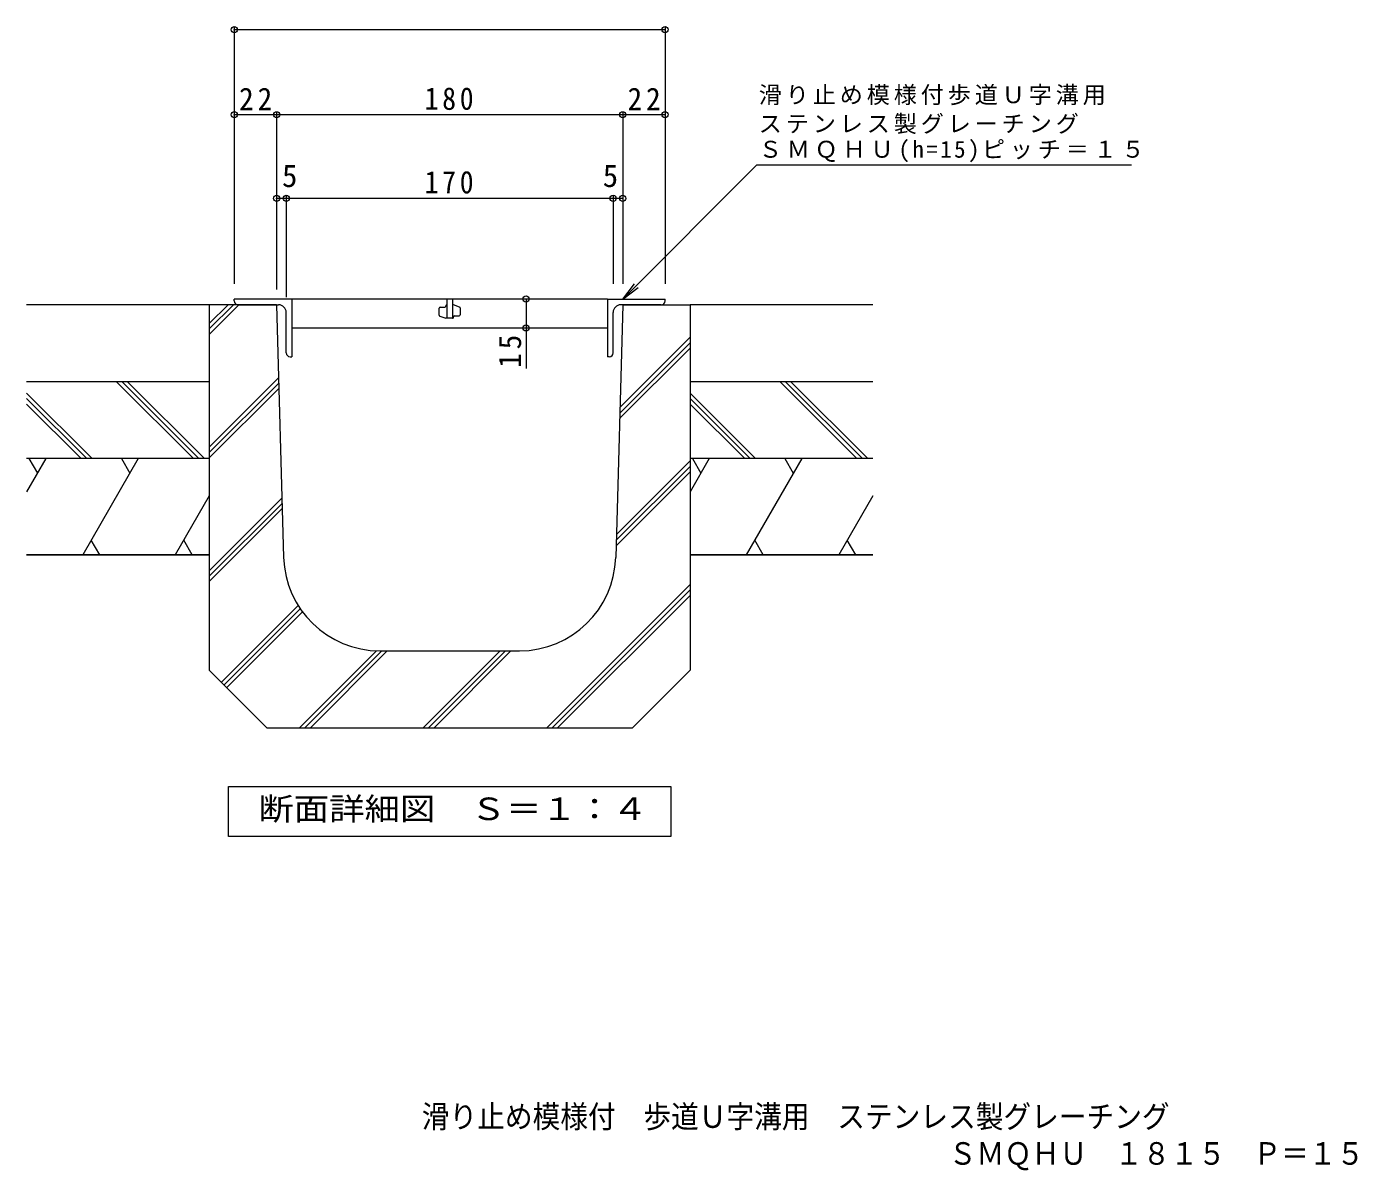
# Model space of a CAD drawing. Units: millimetres on the paper, enlarged 10 times, with parts at other scales. Extents: x -1479 to 1868, y -1375 to 1059.
# Drawn here: x -1363 to 367, y -1375 to 113 of the extents above; entities that cross this region are included whole.
import ezdxf
from ezdxf.enums import TextEntityAlignment as Align

# ---------------------------------------------------------------- set-up
doc = ezdxf.new("R2010")
doc.units = ezdxf.units.MM
doc.header["$LTSCALE"] = 10
doc.header["$PDMODE"] = 32
doc.header["$PDSIZE"] = 8
doc.layers.add('A-0', color=6, linetype='Continuous', lineweight=5)
doc.layers.add('F-5', color=2, linetype='Continuous')
doc.styles.add('ＭＳ ゴシック', font='')
doc.styles.get('ＭＳ ゴシック').set_extended_font_data('MS Gothic')

msp = doc.modelspace()

# ---------------------------------------------------------------- linework, layer by layer
at = {"layer": 'A-0', "color": 7, "lineweight": 9}
for p, q in [((-1093.33, 111.55), (-1093.33, -221.82)), ((-533.33, 108.55), (-1093.33, 108.55)), ((-533.33, 111.55), (-533.33, -221.82)), ((-1038.33, 0.85), (-1038.33, -229.32)), ((-588.33, 0.85), (-588.33, -221.82)), ((-1038.33, -2.15), (-1093.33, -2.15)), ((-588.33, -2.15), (-1038.33, -2.15)), ((-533.33, -2.15), (-588.33, -2.15)), ((-588.33, -241.82), (-413.86, -67.35)), ((-413.86, -67.35), (72.88, -67.35)), ((-1025.83, -110.9), (-1038.33, -110.9)), ((-1025.83, -107.9), (-1025.83, -239.32)), ((-600.83, -110.9), (-1025.83, -110.9)), ((-600.83, -107.9), (-600.83, -221.82)), ((-588.33, -110.9), (-600.83, -110.9)), ((-588.33, -241.82), (-573.11, -221.99)), ((-714.02, -241.82), (-714.02, -279.32)), ((-588.33, -241.82), (-568.49, -226.6)), ((-714.02, -279.32), (-714.02, -331.99))]:
    msp.add_line(p, q, dxfattribs=at)
at = {"layer": 'A-0', "color": 3, "lineweight": 9}
for p, q in [((-1018.33, -241.82), (-1093.33, -241.82)), ((-1093.33, -244.32), (-1093.33, -241.82)), ((-1018.33, -241.82), (-1018.33, -316.82)), ((-608.33, -241.82), (-1018.33, -241.82)), ((-817.08, -241.82), (-817.08, -266.82)), ((-809.58, -241.82), (-817.08, -241.82)), ((-809.58, -241.82), (-809.58, -266.82)), ((-608.33, -241.82), (-608.33, -316.82)), ((-608.33, -241.82), (-533.33, -241.82)), ((-533.33, -244.32), (-533.33, -241.82)), ((-1088.33, -249.32), (-1035.83, -249.32)), ((-1025.83, -311.82), (-1025.83, -259.32)), ((-827.08, -262.81), (-827.08, -253.69)), ((-825.83, -252.44), (-819.58, -252.44)), ((-818.33, -251.19), (-818.33, -250.57)), ((-808.33, -249.32), (-809.58, -249.32)), ((-800.41, -252.15), (-808.33, -249.32)), ((-799.58, -253.33), (-799.58, -262.44)), ((-600.83, -311.82), (-600.83, -259.32)), ((-538.33, -249.32), (-590.83, -249.32)), ((-826.25, -263.99), (-818.33, -266.82)), ((-809.58, -266.82), (-818.33, -266.82)), ((-808.33, -265.57), (-808.33, -264.94)), ((-807.08, -263.69), (-800.83, -263.69)), ((-1018.33, -279.32), (-608.33, -279.32)), ((-1020.83, -316.82), (-1018.33, -316.82)), ((-605.83, -316.82), (-608.33, -316.82))]:
    msp.add_line(p, q, dxfattribs=at)
at = {"layer": 'A-0'}
for p, q in [((-1125.83, -249.32), (-1363.33, -249.32)), ((-1125.83, -249.32), (-1125.83, -724.32)), ((-1038.33, -249.32), (-1125.83, -249.32)), ((-1125.83, -287.77), (-1087.37, -249.32)), ((-1125.83, -273.63), (-1101.51, -249.32)), ((-1125.83, -280.7), (-1094.44, -249.32)), ((-1038.33, -249.32), (-1029.2, -577.79)), ((-588.33, -249.32), (-597.45, -577.79)), ((-263.33, -249.32), (-500.83, -249.32)), ((-592.03, -382.78), (-500.83, -291.57)), ((-592.44, -397.32), (-500.83, -305.71)), ((-592.24, -390.05), (-500.83, -298.64)), ((-1125.83, -434.37), (-1035.69, -344.23)), ((-1125.83, -349.32), (-1363.33, -349.32)), ((-1146.36, -449.32), (-1246.36, -349.32)), ((-1139.29, -449.32), (-1239.29, -349.32)), ((-1132.22, -449.32), (-1232.22, -349.32)), ((-1125.83, -441.44), (-1035.5, -351.11)), ((-1125.83, -448.51), (-1035.31, -357.99)), ((-263.33, -349.32), (-500.83, -349.32)), ((-283.86, -449.32), (-383.86, -349.32)), ((-276.79, -449.32), (-376.79, -349.32)), ((-269.72, -449.32), (-369.72, -349.32)), ((-1278.16, -449.32), (-1363.33, -364.16)), ((-1285.23, -449.32), (-1363.33, -371.23)), ((-1292.31, -449.32), (-1363.33, -378.3)), ((-415.66, -449.32), (-500.83, -364.16)), ((-422.73, -449.32), (-500.83, -371.23)), ((-429.81, -449.32), (-500.83, -378.3)), ((-1125.83, -449.32), (-1363.33, -449.32)), ((-1338.29, -449.32), (-1363.33, -492.68)), ((-1360.36, -449.32), (-1349.33, -468.43)), ((-1218.11, -449.32), (-1290.27, -574.32)), ((-1240.17, -449.32), (-1229.14, -468.43)), ((-263.33, -449.32), (-500.83, -449.32)), ((-475.79, -449.32), (-500.83, -492.68)), ((-497.86, -449.32), (-486.83, -468.43)), ((-355.61, -449.32), (-427.78, -574.32)), ((-377.67, -449.32), (-366.64, -468.43)), ((-597.03, -562.65), (-500.83, -466.45)), ((-596.83, -555.38), (-500.83, -459.38)), ((-596.63, -548.1), (-500.83, -452.3)), ((-1125.83, -497.66), (-1170.09, -574.32)), ((-1125.83, -595.1), (-1031.35, -500.62)), ((-263.33, -497.66), (-307.59, -574.32)), ((-1125.83, -602.17), (-1031.15, -507.5)), ((-1125.83, -609.24), (-1030.96, -514.38)), ((-1268.21, -574.32), (-1279.24, -555.21)), ((-1148.02, -574.32), (-1159.05, -555.21)), ((-405.71, -574.32), (-416.74, -555.21)), ((-285.52, -574.32), (-296.55, -555.21)), ((-687.11, -799.32), (-500.83, -613.04)), ((-680.04, -799.32), (-500.83, -620.11)), ((-672.97, -799.32), (-500.83, -627.18)), ((-1110.07, -740.08), (-1010.37, -640.38)), ((-1106.53, -743.61), (-1007.58, -644.66)), ((-1103, -747.15), (-1004.64, -648.79)), ((-1008.58, -799.32), (-908.58, -699.32)), ((-1001.5, -799.32), (-901.5, -699.32)), ((-994.43, -799.32), (-894.43, -699.32)), ((-904.25, -699.32), (-722.4, -699.32)), ((-847.84, -799.32), (-747.84, -699.32)), ((-840.77, -799.32), (-740.77, -699.32)), ((-833.7, -799.32), (-733.7, -699.32)), ((-1050.83, -799.32), (-1125.83, -724.32)), ((-575.83, -799.32), (-500.83, -724.32)), ((-1050.83, -799.32), (-575.83, -799.32))]:
    msp.add_line(p, q, dxfattribs=at)
for points in [[(-588.33, -249.32), (-500.83, -249.32), (-500.83, -724.32)], [(-1363.33, -574.32), (-1125.83, -574.32), (-1363.33, -574.32)], [(-500.83, -574.32), (-263.33, -574.32), (-500.83, -574.32)]]:
    msp.add_lwpolyline(points, dxfattribs=at)
at = {"layer": 'A-0', "color": 7, "lineweight": 9}
msp.add_lwpolyline([(-1100.83, -940.77), (-1100.83, -875.77), (-525.83, -875.77), (-525.83, -940.77)], close=True, dxfattribs=at)
at = {"layer": 'A-0', "color": 3, "lineweight": 9}
for centre, radius, start, end in [((-1088.33, -244.32), 5, 180, 270), ((-1035.83, -259.32), 10, 0, 90), ((-825.83, -253.69), 1.25, 90, 180), ((-819.58, -251.19), 1.25, 270, 0), ((-817.08, -250.57), 1.25, 90, 180), ((-800.83, -253.33), 1.25, 0, 70.34616), ((-590.83, -259.32), 10, 90, 180), ((-538.33, -244.32), 5, 270, 0), ((-825.83, -262.81), 1.25, 180, 250.34616), ((-809.58, -265.57), 1.25, 270, 0), ((-807.08, -264.94), 1.25, 90, 180), ((-800.83, -262.44), 1.25, 270, 0), ((-1020.83, -311.82), 5, 180, 270), ((-605.83, -311.82), 5, 270, 0)]:
    msp.add_arc(centre, radius, start, end, dxfattribs=at)
at = {"layer": 'A-0'}
for centre, start, end in [((-904.25, -574.32), 181.59114, 270), ((-722.4, -574.32), 270, 358.40886)]:
    msp.add_arc(centre, 125, start, end, dxfattribs=at)
at = {"layer": 'A-0', "color": 7}
for p in [(-1093.33, 108.55), (-533.33, 108.55), (-1093.33, -2.15), (-1038.33, -2.15), (-588.33, -2.15), (-533.33, -2.15), (-1038.33, -110.9), (-1025.83, -110.9), (-600.83, -110.9), (-588.33, -110.9), (-714.02, -241.82), (-714.02, -279.32)]:
    msp.add_point(p, dxfattribs=at)

# ---------------------------------------------------------------- texts
at = {"layer": 'A-0', "color": 2, "style": 'ＭＳ ゴシック'}
for p in [(-1031.28, -104.9), (-614.27, -104.9)]:
    msp.add_text('5', height=29.33, dxfattribs=at).set_placement(p, align=Align.BOTTOM_LEFT)
at = {"layer": 'A-0', "color": 2, "style": 'ＭＳ ゴシック', "width": 1.15}
msp.add_text('断面詳細図\u3000Ｓ＝１：４', height=29.33, dxfattribs=at).set_placement((-1062.06, -928.27), align=Align.BOTTOM_LEFT)
at = {"layer": 'A-0', "color": 7, "char_height": 21.99, "attachment_point": 7, "style": 'ＭＳ ゴシック'}
for s, insert in [('\\T1.17;滑り止め模様付歩道Ｕ字溝用', (-411.45, 10.27)), ('\\T1.17;ステンレス製グレーチング', (-411.45, -27.19)), ('\\T1.21;ＳＭＱＨＵ(h=15)ピッチ＝１５', (-411.45, -63.83))]:
    msp.add_mtext(s, dxfattribs=dict(at, insert=insert))
at = {"layer": 'A-0', "color": 2, "char_height": 29.33, "attachment_point": 7, "style": 'ＭＳ ゴシック'}
for s, insert in [('\\T1.27;\\W0.95;22', (-1087.08, 3.85)), ('\\T1.27;\\W0.9;180', (-845.83, 3.85)), ('\\T1.27;\\W0.95;22', (-582.08, 3.85)), ('\\T1.27;\\W0.9;170', (-845.83, -104.9))]:
    msp.add_mtext(s, dxfattribs=dict(at, insert=insert))
at = {"layer": 'A-0', "color": 2, "insert": (-720.02, -331.26), "char_height": 29.33, "attachment_point": 7, "rotation": 90, "style": 'ＭＳ ゴシック'}
msp.add_mtext('\\T1.27;\\W0.95;15', dxfattribs=at)
at = {"layer": 'F-5', "style": 'ＭＳ ゴシック', "width": 0.9}
for s, p in [('滑り止め模様付\u3000歩道Ｕ字溝用\u3000ステンレス製グレーチング', (-849.55, -1328.51)), ('ＳＭＱＨＵ\u3000１８１５\u3000Ｐ＝１５', (-164.51, -1376.51))]:
    msp.add_text(s, height=29.33, dxfattribs=at).set_placement(p, align=Align.BOTTOM_LEFT)

doc.saveas('drawing.dxf')
